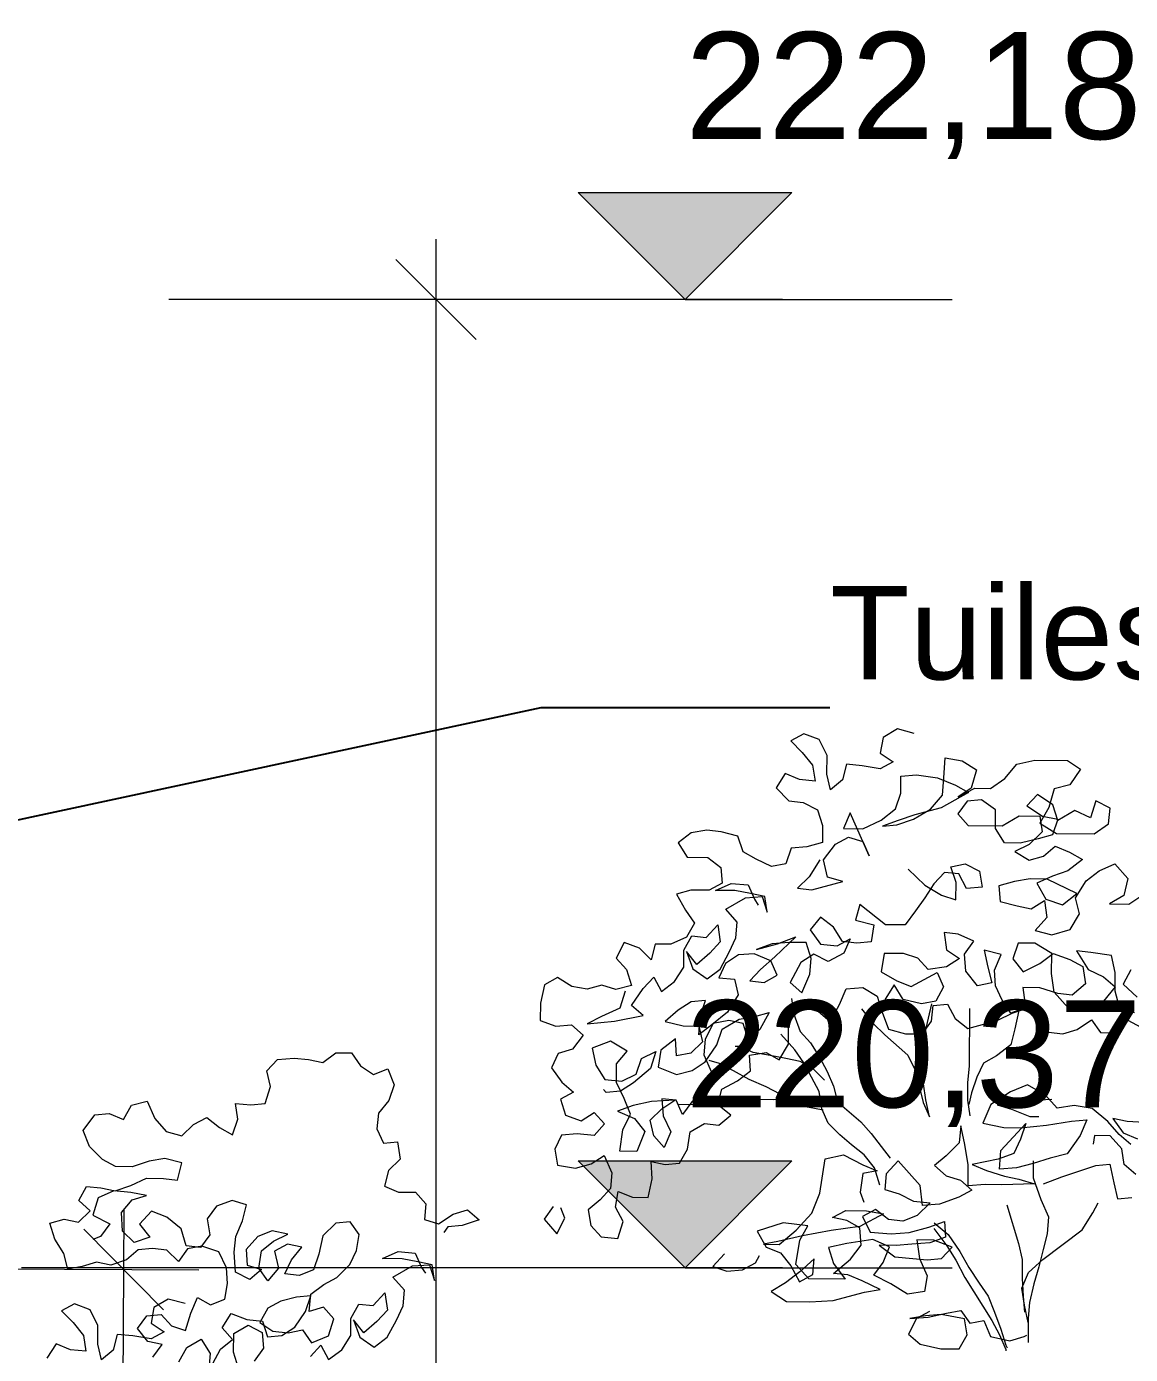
# Model space of a CAD drawing. Header units: millimetres. Extents: x 318905 to 439572, y -5133 to 105868.
# Drawn here: x 407317 to 409382, y 5661 to 8145 of the extents above; entities that cross this region are included whole.
import ezdxf

# ---------------------------------------------------------------- set-up
doc = ezdxf.new("R2010")
doc.units = ezdxf.units.MM
doc.header["$MEASUREMENT"] = 0
doc.linetypes.add('AStair_dashed', pattern=[1800, 800, -1000])
doc.layers.add('0_Stylo_No__98', color=154, linetype='Continuous', lineweight=0)
doc.layers.add('INTI_Etiquettes_Stylo_No__1', color=7, linetype='Continuous', lineweight=5)
doc.layers.add('2D -  Dessin général_Stylo_No__81', color=7, linetype='Continuous', lineweight=13, true_color=0x6a6a6a)
doc.layers.add('INTI_Agencement_Stylo_No__102', color=7, linetype='Continuous', lineweight=0, true_color=0xcccccc)
doc.styles.add('STYLE_GENERE_2', font='Arial')
doc.styles.add('STYLE_GENERE_3', font='')
doc.styles.get('STYLE_GENERE_3').set_extended_font_data('Arial')
doc.dimstyles.new('STYLE_GENERE__1', dxfattribs={"dimtxt": 200, "dimasz": 142.5, "dimexe": 0.18, "dimexo": 500, "dimgap": 0.09, "dimtad": 0, "dimtih": 1, "dimtoh": 1, "dimlfac": 0.001, "dimzin": 0, "dimdsep": 46, "dimtxsty": 'STYLE_GENERE_3', "dimblk": 'ARROWHEAD_6', "dimblk1": 'ARROWHEAD_6', "dimblk2": 'ARROWHEAD_6', "dimcen": 0.09, "dimclrd": 154, "dimclre": 154, "dimclrt": 154, "dimazin": 0, "dimtfac": 1, "dimtdec": 4, "dimtmove": 0, "dimatfit": 3, "dimfxl": 0, "dimtolj": 1, "dimtzin": 0, "dimarcsym": 0})
doc.dimstyles.new('STYLE_GENERE__3', dxfattribs={"dimtxt": 0.18, "dimasz": 182.4, "dimexe": 0.18, "dimexo": 0.0625, "dimgap": 0.09, "dimtad": 0, "dimtih": 1, "dimtoh": 1, "dimdec": 4, "dimzin": 0, "dimdsep": 46, "dimcen": 0.09, "dimadec": 0, "dimazin": 0, "dimtfac": 1, "dimtdec": 4, "dimtmove": 0, "dimatfit": 3, "dimldrblk": 'ARROWHEAD_5', "dimfxl": 0, "dimtolj": 1, "dimtzin": 0, "dimarcsym": 0})

# ---------------------------------------------------------------- blocks, each defined once
blk = doc.blocks.new('arbre6[2]', base_point=(409289.9, -542.5))
at = {"layer": 'INTI_Agencement_Stylo_No__102', "linetype": 'Continuous'}
for p, q in [((408770.7, 6821.8), (408746.3, 6808.6)), ((408746.3, 6808.6), (408768, 6787)), ((408799.8, 6810.8), (408770.7, 6821.8)), ((408814.2, 6781.3), (408799.8, 6810.8)), ((408919, 6815.1), (408913.9, 6785.7)), ((408945.9, 6830.9), (408919, 6815.1)), ((408977.5, 6822.6), (408945.9, 6830.9)), ((408768, 6787), (408787.3, 6762.8)), ((408913.9, 6785.7), (408938.1, 6769.4)), ((408787.3, 6762.8), (408791.9, 6733.3)), ((408813.9, 6746.5), (408814.2, 6781.3)), ((408850.5, 6764.9), (408843, 6735.5)), ((408879.7, 6761.9), (408850.5, 6764.9)), ((408913.7, 6756.3), (408879.7, 6761.9)), ((408938.1, 6769.4), (408913.7, 6756.3)), ((409032.8, 6739.1), (409035.5, 6776.6)), ((409035.5, 6776.6), (409067.1, 6770.9)), ((409067.1, 6770.9), (409093.7, 6754.6)), ((409147.1, 6738.1), (409169.2, 6764.7)), ((409169.2, 6764.7), (409203.3, 6772.4)), ((409203.3, 6772.4), (409264.1, 6771.8)), ((409264.1, 6771.8), (409288.3, 6755.6)), ((408736.1, 6747.2), (408718.9, 6720.6)), ((408762.8, 6736.2), (408736.1, 6747.2)), ((408791.9, 6733.3), (408762.8, 6736.2)), ((408821, 6717), (408813.9, 6746.5)), ((408843, 6735.5), (408821, 6717)), ((408952.3, 6710.4), (408952.5, 6742.5)), ((408952.5, 6742.5), (408981.8, 6744.9)), ((408981.8, 6744.9), (409020.6, 6739.2)), ((409020.6, 6739.2), (409054.6, 6725.6)), ((409030.1, 6707), (409032.8, 6739.1)), ((409093.7, 6754.6), (409083.7, 6719.9)), ((409120.2, 6719.6), (409147.1, 6738.1)), ((409288.3, 6755.6), (409268.7, 6726.3)), ((408718.9, 6720.6), (408743, 6696.2)), ((408942.4, 6681.1), (408952.3, 6710.4)), ((409078.8, 6711.9), (409027.5, 6683)), ((409054.6, 6725.6), (409078.8, 6711.9)), ((409083.7, 6719.9), (409059.3, 6704.1)), ((409059.3, 6704.1), (409091, 6719.9)), ((409091, 6719.9), (409120.2, 6719.6)), ((409207.7, 6708.1), (409188.1, 6686.9)), ((409236.8, 6689.1), (409207.7, 6708.1)), ((409239.4, 6718.5), (409229.4, 6683.8)), ((409268.7, 6726.3), (409239.4, 6718.5)), ((408743, 6696.2), (408769.7, 6693.3)), ((408769.7, 6693.3), (408796.4, 6679.7)), ((409008, 6680.5), (409030.1, 6707)), ((409076.3, 6695.9), (409059.1, 6672)), ((409103, 6698.3), (409076.3, 6695.9)), ((409129.7, 6679.4), (409103, 6698.3)), ((409188.1, 6686.9), (409217.1, 6667.9)), ((409229.4, 6683.8), (409212.2, 6654.5)), ((409246.3, 6659.6), (409236.8, 6689.1)), ((409317.1, 6696.4), (409307.1, 6664.4)), ((409343.7, 6682.8), (409317.1, 6696.4)), ((408796.4, 6679.7), (408805.9, 6650.2)), ((408857.2, 6673.8), (408844.8, 6644.5)), ((408893, 6593.2), (408857.2, 6673.8)), ((408881.3, 6644.1), (408915.4, 6659.9)), ((408915.4, 6659.9), (408942.4, 6681.1)), ((408947.1, 6659.6), (408917.8, 6649.2)), ((408944.6, 6651.6), (408976.3, 6662)), ((408978.8, 6670), (408947.1, 6659.6)), ((408976.3, 6662), (409008, 6680.5)), ((409027.5, 6683), (408978.8, 6670)), ((409059.1, 6672), (409078.4, 6650.4)), ((409129.4, 6644.6), (409129.7, 6679.4)), ((409141.6, 6649.8), (409173.4, 6668.3)), ((409173.4, 6668.3), (409212.3, 6667.9)), ((409212.3, 6667.9), (409216.9, 6638.4)), ((409217.1, 6667.9), (409246.3, 6662.3)), ((409246.3, 6662.3), (409236.3, 6632.9)), ((409278, 6678), (409246.3, 6659.6)), ((409307.1, 6664.4), (409278, 6678)), ((409341.1, 6653.4), (409343.7, 6682.8)), ((408560.1, 6636.3), (408535.6, 6617.8)), ((408589.3, 6641.4), (408560.1, 6636.3)), ((408616.1, 6638.5), (408589.3, 6641.4)), ((408647.6, 6630.2), (408616.1, 6638.5)), ((408805.9, 6650.2), (408805.7, 6618.1)), ((408844.8, 6644.5), (408881.3, 6644.1)), ((408917.8, 6649.2), (408944.6, 6651.6)), ((409078.4, 6650.4), (409141.6, 6649.8)), ((409146.2, 6617.7), (409129.4, 6644.6)), ((409216.9, 6638.4), (409192.4, 6614.6)), ((409212.2, 6654.5), (409243.7, 6635.5)), ((409243.7, 6635.5), (409314.2, 6634.9)), ((409314.2, 6634.9), (409341.1, 6653.4)), ((408535.6, 6617.8), (408552.5, 6590.9)), ((408657.1, 6600.7), (408647.6, 6630.2)), ((408776.4, 6610.3), (408747.2, 6607.9)), ((408805.7, 6618.1), (408776.4, 6610.3)), ((408807.9, 6585.9), (408830, 6615.2)), ((408830, 6615.2), (408854.4, 6628.3)), ((408854.4, 6628.3), (408881.1, 6620.1)), ((408881.1, 6620.1), (408893, 6593.2)), ((409175.4, 6617.4), (409146.2, 6617.7)), ((409192.4, 6614.6), (409165.6, 6601.4)), ((409209.5, 6625.1), (409175.4, 6617.4)), ((409236.3, 6632.9), (409209.5, 6625.1)), ((409219, 6592.9), (409241, 6611.4)), ((409241, 6611.4), (409267.7, 6600.5)), ((408552.5, 6590.9), (408591.4, 6590.6)), ((408591.4, 6590.6), (408615.6, 6571.6)), ((408681.4, 6587.1), (408657.1, 6600.7)), ((408710.5, 6573.4), (408681.4, 6587.1)), ((408747.2, 6607.9), (408737.2, 6578.5)), ((408800.6, 6586), (408780.9, 6554)), ((408814.9, 6553.7), (408807.9, 6585.9)), ((409165.6, 6601.4), (409192.2, 6585.1)), ((409192.2, 6585.1), (409219, 6592.9)), ((409291.9, 6586.9), (409265, 6565.7)), ((409267.7, 6600.5), (409291.9, 6586.9)), ((408615.6, 6571.6), (408617.8, 6542.1)), ((408737.2, 6578.5), (408710.5, 6573.4)), ((408965.8, 6568.4), (408997.2, 6538.7)), ((409033.9, 6562.5), (409014.3, 6541.2)), ((409060.6, 6559.5), (409033.9, 6562.5)), ((409046.1, 6573.1), (409072.9, 6578.2)), ((409055.7, 6543.5), (409046.1, 6573.1)), ((409075, 6532.6), (409060.6, 6559.5)), ((409072.9, 6578.2), (409099.6, 6564.5)), ((409099.6, 6564.5), (409104.2, 6535.1)), ((409265, 6565.7), (409235.8, 6555.3)), ((409298.9, 6546.7), (409323.4, 6565.2)), ((409323.4, 6565.2), (409352.7, 6578.3)), ((409352.7, 6578.3), (409376.8, 6551.3)), ((408617.8, 6542.1), (408593.4, 6529)), ((408605.5, 6528.9), (408634.8, 6542)), ((408634.8, 6542), (408666.4, 6539)), ((408666.4, 6539), (408678.4, 6512.1)), ((408780.9, 6554), (408758.8, 6532.8)), ((408785.5, 6529.9), (408844, 6545.4)), ((408844, 6545.4), (408814.9, 6553.7)), ((409014.3, 6541.2), (408997.1, 6514.6)), ((408997.2, 6538.7), (409028.7, 6519.7)), ((409055.4, 6511.4), (409055.7, 6543.5)), ((409104.2, 6535.1), (409075, 6532.6)), ((409165.1, 6545.2), (409135.9, 6537.4)), ((409135.9, 6537.4), (409138.1, 6508)), ((409194.4, 6550.3), (409165.1, 6545.2)), ((409226, 6550), (409194.4, 6550.3)), ((409235.8, 6555.3), (409206.5, 6542.2)), ((409206.5, 6542.2), (409223.3, 6512.6)), ((409281.7, 6522.7), (409226, 6550)), ((409279.2, 6514.7), (409298.9, 6546.7)), ((409376.8, 6551.3), (409369.3, 6519.3)), ((408559.3, 6529.3), (408532.5, 6521.5)), ((408532.5, 6521.5), (408549.3, 6491.9)), ((408593.4, 6529), (408559.3, 6529.3)), ((408642, 6528.5), (408605.5, 6528.9)), ((408624.7, 6493.9), (408661.4, 6515)), ((408671.2, 6522.9), (408642, 6528.5)), ((408661.4, 6515), (408693, 6517.4)), ((408697.9, 6517.3), (408671.2, 6522.9)), ((408678.4, 6512.1), (408685.6, 6501.4)), ((408693, 6517.4), (408702.5, 6487.8)), ((408702.5, 6487.8), (408697.9, 6517.3)), ((408758.8, 6532.8), (408785.5, 6529.9)), ((408997.1, 6514.6), (408979.9, 6490.7)), ((409028.7, 6519.7), (409055.4, 6511.4)), ((409196.4, 6494.1), (409220.8, 6509.9)), ((409220.8, 6509.9), (409225.4, 6477.8)), ((409223.3, 6512.6), (409254.8, 6501.6)), ((409254.8, 6501.6), (409281.7, 6522.7)), ((409286.3, 6485.2), (409279.2, 6514.7)), ((409369.3, 6519.3), (409342.4, 6503.5)), ((409378.9, 6503.1), (409403.3, 6519)), ((408549.3, 6491.9), (408566.1, 6467.7)), ((408646.4, 6469.6), (408624.7, 6493.9)), ((408875.3, 6502.3), (408867.8, 6473)), ((408923.7, 6464.4), (408875.3, 6502.3)), ((408979.9, 6490.7), (408960.2, 6464.1)), ((409138.1, 6508), (409169.7, 6499.7)), ((409169.7, 6499.7), (409196.4, 6494.1)), ((409269.1, 6455.9), (409286.3, 6485.2)), ((409342.4, 6503.5), (409378.9, 6503.1)), ((408566.1, 6467.7), (408551.3, 6441)), ((408587.8, 6440.7), (408609.9, 6464.6)), ((408609.9, 6464.6), (408614.5, 6432.4)), ((408643.8, 6440.2), (408646.4, 6469.6)), ((408802.2, 6478.9), (408782.5, 6455)), ((408826.4, 6459.9), (408802.2, 6478.9)), ((408843.2, 6433), (408826.4, 6459.9)), ((408867.8, 6473), (408901.8, 6464.6)), ((408901.8, 6464.6), (408896.7, 6432.5)), ((408960.2, 6464.1), (408923.7, 6464.4)), ((409225.4, 6477.8), (409203.4, 6453.9)), ((408551.3, 6441), (408522.1, 6427.9)), ((408546.3, 6417), (408561.1, 6443.6)), ((408561.1, 6443.6), (408587.8, 6440.7)), ((408631.4, 6413.5), (408643.8, 6440.2)), ((408755.7, 6441.9), (408716.5, 6404.7)), ((408721.5, 6428.8), (408755.7, 6441.9)), ((408782.5, 6455), (408801.8, 6428)), ((408833.4, 6425.1), (408857.8, 6438.2)), ((408857.8, 6438.2), (408845.5, 6411.6)), ((409059.8, 6447.1), (409033.1, 6450)), ((409033.1, 6450), (409037.7, 6417.9)), ((409088.9, 6433.5), (409059.8, 6447.1)), ((409203.4, 6453.9), (409234.9, 6445.5)), ((409234.9, 6445.5), (409269.1, 6455.9)), ((408434.5, 6431.4), (408419.7, 6402.1)), ((408463.6, 6420.4), (408434.5, 6431.4)), ((408485.3, 6398.8), (408463.6, 6420.4)), ((408492.9, 6428.2), (408485.3, 6398.8)), ((408522.1, 6427.9), (408492.9, 6428.2)), ((408546.1, 6384.9), (408546.3, 6417)), ((408570.4, 6390), (408551.1, 6414.3)), ((408551.1, 6414.3), (408563.1, 6382)), ((408594.9, 6411.2), (408570.4, 6390)), ((408614.5, 6432.4), (408594.9, 6411.2)), ((408614.1, 6381.6), (408631.4, 6413.5)), ((408677.6, 6410.4), (408648.4, 6408)), ((408709.1, 6396.8), (408677.6, 6410.4)), ((408711.8, 6428.9), (408682.5, 6418.4)), ((408682.5, 6418.4), (408721.5, 6428.8)), ((408743.4, 6431.3), (408711.8, 6428.9)), ((408775.1, 6431), (408743.4, 6431.3)), ((408784.6, 6401.4), (408775.1, 6431)), ((408801.8, 6428), (408833.4, 6425.1)), ((408845.5, 6411.6), (408816.2, 6395.8)), ((408869.9, 6430.1), (408843.2, 6433)), ((408896.7, 6432.5), (408869.9, 6430.1)), ((408920.9, 6410.9), (408915.7, 6376.2)), ((408957.4, 6410.6), (408920.9, 6410.9)), ((408984.1, 6402.3), (408957.4, 6410.6)), ((409037.7, 6417.9), (409061.9, 6401.6)), ((409071.7, 6409.5), (409088.9, 6433.5)), ((409139.8, 6408.9), (409108.2, 6417.2)), ((409108.2, 6417.2), (409115.3, 6385.1)), ((409171.6, 6430.1), (409161.6, 6400.7)), ((409203.2, 6429.8), (409171.6, 6430.1)), ((409234.7, 6410.8), (409203.2, 6429.8)), ((409212.6, 6392.2), (409237.1, 6410.7)), ((409234.4, 6373.3), (409234.7, 6410.8)), ((409237.1, 6410.7), (409268.7, 6399.7)), ((409307.7, 6412.8), (409280.9, 6415.7)), ((409280.9, 6415.7), (409302.6, 6380.7)), ((409346.5, 6407.1), (409307.7, 6412.8)), ((408419.7, 6402.1), (408439, 6380.5)), ((408528.8, 6358.2), (408546.1, 6384.9)), ((408624, 6392.2), (408611.6, 6365.5)), ((408648.4, 6408), (408624, 6392.2)), ((408716.5, 6404.7), (408689.6, 6380.9)), ((408721.1, 6369.9), (408709.1, 6396.8)), ((408765.1, 6393.6), (408745.3, 6356.3)), ((408789.5, 6409.4), (408765.1, 6393.6)), ((408781.9, 6372), (408784.6, 6401.4)), ((408816.2, 6395.8), (408789.5, 6409.4)), ((409003.4, 6380.7), (408984.1, 6402.3)), ((409037.5, 6385.8), (409003.4, 6380.7)), ((409061.9, 6401.6), (409037.5, 6385.8)), ((409073.9, 6377.4), (409071.7, 6409.5)), ((409115.3, 6385.1), (409122.4, 6355.6)), ((409127.4, 6379.6), (409139.8, 6408.9)), ((409161.6, 6400.7), (409180.9, 6376.4)), ((409180.9, 6376.4), (409212.6, 6392.2)), ((409268.7, 6399.7), (409292.9, 6386.1)), ((409292.9, 6386.1), (409297.5, 6354)), ((409353.6, 6374.9), (409346.5, 6407.1)), ((408310, 6365.6), (408285.5, 6352.4)), ((408336.6, 6349.3), (408310, 6365.6)), ((408439, 6380.5), (408448.5, 6350.9)), ((408470.4, 6345.4), (408490, 6366.6)), ((408490, 6366.6), (408504.4, 6339.7)), ((408563.1, 6382), (408589.7, 6363.1)), ((408589.7, 6363.1), (408614.1, 6381.6)), ((408611.6, 6365.5), (408640.8, 6362.6)), ((408640.8, 6362.6), (408647.8, 6333.1)), ((408689.6, 6380.9), (408669.9, 6359.6)), ((408696.7, 6356.7), (408721.1, 6369.9)), ((408767.1, 6337.4), (408781.9, 6372)), ((408915.7, 6376.2), (408944.8, 6359.8)), ((408971.5, 6348.9), (409020.3, 6375.2)), ((409020.3, 6375.2), (409032.3, 6348.3)), ((409095.6, 6350.4), (409073.9, 6377.4)), ((409129.6, 6350.1), (409127.4, 6379.6)), ((409239, 6338.4), (409234.4, 6373.3)), ((409302.6, 6380.7), (409331.7, 6367)), ((409331.7, 6367), (409353.4, 6348.1)), ((409353.3, 6340.1), (409353.6, 6374.9)), ((409382.8, 6380), (409368, 6353.3)), ((408285.5, 6352.4), (408278, 6317.7)), ((408365.7, 6343.7), (408336.6, 6349.3)), ((408392.6, 6351.5), (408365.7, 6343.7)), ((408419.3, 6343.2), (408392.6, 6351.5)), ((408448.5, 6350.9), (408419.3, 6343.2)), ((408436.3, 6340.3), (408426.3, 6308.3)), ((408448.2, 6313.5), (408470.4, 6345.4)), ((408504.4, 6339.7), (408528.8, 6358.2)), ((408669.9, 6359.6), (408696.7, 6356.7)), ((408745.3, 6356.3), (408767.1, 6337.4)), ((408837.5, 6315.3), (408849.8, 6344.6)), ((408849.8, 6344.6), (408881.5, 6347)), ((408881.5, 6347), (408908.1, 6330.7)), ((408939.9, 6351.9), (408922.7, 6325.2)), ((408956.7, 6324.9), (408939.9, 6351.9)), ((408944.8, 6359.8), (408971.5, 6348.9)), ((409032.3, 6348.3), (409017.5, 6321.7)), ((409122.4, 6355.6), (409095.6, 6350.4)), ((409141.6, 6323.3), (409129.6, 6350.1)), ((409212.3, 6346.7), (409180.7, 6347)), ((409180.7, 6347), (409185.3, 6309.5)), ((409246.3, 6335.7), (409212.3, 6346.7)), ((409265.5, 6308.8), (409239, 6338.4)), ((409273, 6332.8), (409246.3, 6335.7)), ((409297.5, 6354), (409273, 6332.8)), ((409353.4, 6348.1), (409331.3, 6321.5)), ((409362.8, 6305.2), (409353.3, 6340.1)), ((409368, 6353.3), (409394.6, 6329)), ((408278, 6317.7), (408277.7, 6285.6)), ((408470, 6294.5), (408448.2, 6313.5)), ((408560.2, 6320.5), (408535.7, 6304.7)), ((408587, 6322.9), (408560.2, 6320.5)), ((408577, 6293.6), (408587, 6322.9)), ((408647.8, 6333.1), (408628.1, 6301.1)), ((408740.1, 6302.8), (408769.3, 6310.6)), ((408747.5, 6326.8), (408752.2, 6297.3)), ((408769.3, 6310.6), (408798.4, 6302.3)), ((408820.2, 6283.3), (408837.5, 6315.3)), ((408908.1, 6330.7), (408917.6, 6301.2)), ((408922.7, 6325.2), (408922.5, 6306.5)), ((408990.7, 6316.6), (408956.7, 6324.9)), ((409017.5, 6321.7), (408990.7, 6316.6)), ((408997.6, 6263), (409010.2, 6316.4)), ((409009.9, 6284.3), (409012.6, 6313.7)), ((409012.6, 6313.7), (409039.4, 6316.2)), ((409039.4, 6316.2), (409053.8, 6289.3)), ((409158.4, 6299), (409141.6, 6323.3)), ((409331.3, 6321.5), (409299.6, 6303.1)), ((408277.7, 6285.6), (408306.8, 6274.6)), ((408392.1, 6292.6), (408365.3, 6279.4)), ((408426.3, 6308.3), (408392.1, 6292.6)), ((408416.4, 6284.3), (408470, 6294.5)), ((408535.7, 6304.7), (408511.2, 6283.5)), ((408574.3, 6258.8), (408577, 6293.6)), ((408628.1, 6301.1), (408598.8, 6277.3)), ((408618.2, 6269.1), (408649.9, 6287.6)), ((408649.9, 6287.6), (408679.2, 6292.6)), ((408679.2, 6292.6), (408706, 6300.4)), ((408706, 6300.4), (408688.7, 6268.5)), ((408742.3, 6273.3), (408740.1, 6302.8)), ((408752.2, 6297.3), (408764.1, 6265.1)), ((408798.4, 6302.3), (408820.2, 6283.3)), ((408878.7, 6306.9), (408900.4, 6279.9)), ((408917.6, 6301.2), (408929.5, 6269)), ((409053.8, 6289.3), (409077.9, 6270.3)), ((409080.7, 6307.8), (409079.9, 6200.7)), ((409104.8, 6278.1), (409134, 6285.9)), ((409134, 6285.9), (409160.9, 6299)), ((409185.3, 6309.5), (409158.4, 6299)), ((409160.9, 6299), (409192.6, 6309.4)), ((409173.1, 6304.2), (409165.5, 6269.5)), ((409192.6, 6309.4), (409219.2, 6293.1)), ((409219.2, 6293.1), (409228.7, 6263.6)), ((409299.6, 6303.1), (409265.5, 6308.8)), ((409282.3, 6268.5), (409309.2, 6286.9)), ((409309.2, 6286.9), (409326, 6262.7)), ((409357.6, 6262.4), (409377.3, 6286.3)), ((409389.5, 6299.6), (409362.8, 6305.2)), ((409377.3, 6286.3), (409401.5, 6272.7)), ((408306.8, 6274.6), (408336.1, 6277)), ((408336.1, 6277), (408357.8, 6258.1)), ((408365.3, 6279.4), (408416.4, 6284.3)), ((408511.2, 6283.5), (408545.2, 6275.1)), ((408545.2, 6275.1), (408574.4, 6274.9)), ((408598.8, 6277.3), (408574.3, 6258.8)), ((408574.4, 6274.9), (408581.5, 6245.4)), ((408601.2, 6280), (408586.4, 6250.7)), ((408630.5, 6285.1), (408601.2, 6280)), ((408608.2, 6239.8), (408618.2, 6269.1)), ((408657.2, 6279.5), (408630.5, 6285.1)), ((408666.7, 6249.9), (408657.2, 6279.5)), ((408688.7, 6268.5), (408666.7, 6249.9)), ((408742, 6241.2), (408742.3, 6273.3)), ((408764.1, 6265.1), (408783.4, 6243.5)), ((408900.4, 6279.9), (408922.2, 6258.3)), ((408929.5, 6269), (408961.1, 6260.7)), ((408961.1, 6260.7), (408992.7, 6260.4)), ((408992.5, 6228.3), (408997.6, 6263)), ((408992.7, 6260.4), (409009.9, 6284.3)), ((409077.9, 6270.3), (409104.8, 6278.1)), ((409165.5, 6269.5), (409158, 6240.1)), ((409228.7, 6263.6), (409255.4, 6260.7)), ((409255.4, 6260.7), (409282.3, 6268.5)), ((409326, 6262.7), (409357.6, 6262.4)), ((408357.8, 6258.1), (408338.1, 6231.5)), ((408408.8, 6246.9), (408374.6, 6233.8)), ((408440.3, 6227.9), (408408.8, 6246.9)), ((408530.5, 6251.2), (408503.5, 6230)), ((408532.7, 6219), (408530.5, 6251.2)), ((408581.5, 6245.4), (408559.5, 6224.1)), ((408586.4, 6250.7), (408583.8, 6221.2)), ((408586.1, 6207.8), (408608.2, 6239.8)), ((408649.6, 6236.7), (408642.3, 6236.8)), ((408676.2, 6225.8), (408649.6, 6236.7)), ((408724.8, 6211.9), (408742, 6241.2)), ((408754.1, 6230.4), (408727.6, 6260.1)), ((408783.4, 6243.5), (408800.2, 6216.6)), ((408922.2, 6258.3), (408965.7, 6220.5)), ((409158, 6240.1), (409131.1, 6219)), ((407766.2, 6191.4), (407785.8, 6212.7)), ((407785.8, 6212.7), (407817.5, 6215.1)), ((407817.5, 6215.1), (407844.2, 6212.2)), ((407844.2, 6212.2), (407870.9, 6206.6)), ((407870.9, 6206.6), (407895.4, 6225.1)), ((407895.4, 6225.1), (407924.6, 6224.8)), ((407924.6, 6224.8), (407941.4, 6200.6)), ((408311.3, 6223.7), (408299, 6197.1)), ((408338.1, 6231.5), (408311.3, 6223.7)), ((408374.6, 6233.8), (408381.7, 6201.7)), ((408420.6, 6204), (408440.3, 6227.9)), ((408457, 6184.9), (408466.9, 6214.3)), ((408466.9, 6214.3), (408493.8, 6227.4)), ((408493.8, 6227.4), (408483.8, 6195.4)), ((408503.5, 6230), (408498.4, 6197.9)), ((408559.5, 6224.1), (408532.7, 6219)), ((408583.8, 6221.2), (408598.1, 6189)), ((408668.9, 6220.5), (408700.6, 6225.5)), ((408671.1, 6191), (408668.9, 6220.5)), ((408707.8, 6220.1), (408676.2, 6225.8)), ((408700.6, 6225.5), (408724.8, 6211.9)), ((408737, 6214.5), (408707.8, 6220.1)), ((408763.7, 6208.9), (408737, 6214.5)), ((408771, 6206.2), (408754.1, 6230.4)), ((408800.2, 6216.6), (408814.6, 6189.7)), ((408965.7, 6220.5), (408980, 6190.9)), ((408989.8, 6198.8), (408992.5, 6228.3)), ((409131.1, 6219), (409106.7, 6205.8)), ((407773.3, 6161.9), (407766.2, 6191.4)), ((407941.4, 6200.6), (407965.6, 6184.3)), ((407965.6, 6184.3), (407992.5, 6194.8)), ((407992.5, 6194.8), (408004.4, 6165.2)), ((408299, 6197.1), (408318.2, 6170.1)), ((408381.7, 6201.7), (408398.5, 6174.7)), ((408420.4, 6169.2), (408420.6, 6204)), ((408483.8, 6195.4), (408452, 6168.9)), ((408498.4, 6197.9), (408532.4, 6184.2)), ((408532.4, 6184.2), (408561.6, 6192)), ((408561.6, 6192), (408586.1, 6207.8)), ((408598.1, 6189), (408580.8, 6154.4)), ((408612.8, 6204.9), (408593.4, 6210.4)), ((408639.5, 6191.3), (408612.8, 6204.9)), ((408668.6, 6175), (408639.5, 6191.3)), ((408646.6, 6172.5), (408671.1, 6191)), ((408787.9, 6195.3), (408763.7, 6208.9)), ((408799.7, 6152.4), (408771, 6206.2)), ((408809.6, 6173.7), (408787.9, 6195.3)), ((408814.6, 6189.7), (408826.6, 6162.8)), ((408980, 6190.9), (408994.2, 6131.9)), ((408994.5, 6166.7), (408989.8, 6198.8)), ((409079.9, 6200.7), (409077.2, 6168.6)), ((409106.7, 6205.8), (409094.3, 6179.1)), ((407763.3, 6129.9), (407773.3, 6161.9)), ((408004.4, 6165.2), (407994.5, 6135.8)), ((408318.2, 6170.1), (408340, 6151.2)), ((408398.5, 6174.7), (408430.1, 6171.8)), ((408434.8, 6139.6), (408420.4, 6169.2)), ((408452, 6168.9), (408427.6, 6153.1)), ((408430.1, 6171.8), (408457, 6184.9)), ((408617.3, 6156.7), (408646.6, 6172.5)), ((408700.1, 6161.3), (408668.6, 6175)), ((408726.7, 6147.7), (408700.1, 6161.3)), ((408826.6, 6162.8), (408833.7, 6133.3)), ((408999.1, 6137.2), (408994.5, 6166.7)), ((409077.2, 6168.6), (409076.9, 6136.5)), ((409094.3, 6179.1), (409084.3, 6149.8)), ((409189.1, 6164.9), (409157.3, 6151.8)), ((409223, 6145.9), (409189.1, 6164.9)), ((408340, 6151.2), (408315.6, 6138)), ((408315.6, 6138), (408325.1, 6108.5)), ((408400.8, 6150.6), (408396, 6156)), ((408427.6, 6153.1), (408400.8, 6150.6)), ((408446.7, 6110.1), (408434.8, 6139.6)), ((408532, 6136.1), (408505.3, 6139)), ((408505.3, 6139), (408507.5, 6106.8)), ((408580.8, 6154.4), (408561.2, 6133.1)), ((408609.8, 6127.3), (408617.3, 6156.7)), ((408653.7, 6137.6), (408624.4, 6129.9)), ((408714.5, 6137.1), (408653.7, 6137.6)), ((408741.3, 6139.5), (408714.5, 6137.1)), ((408753.4, 6136.7), (408726.7, 6147.7)), ((408777.6, 6123.1), (408753.4, 6136.7)), ((408804.4, 6120.2), (408799.7, 6152.4)), ((409006.2, 6105), (408999.1, 6137.2)), ((409076.9, 6136.5), (409081.6, 6107)), ((409084.3, 6149.8), (409079.3, 6128.4)), ((409157.3, 6151.8), (409120.7, 6128.1)), ((409235.1, 6137.7), (409198.6, 6135.4)), ((409244.7, 6121.6), (409223, 6145.9)), ((407497.9, 6100.2), (407512.7, 6126.8)), ((407512.7, 6126.8), (407542, 6134.6)), ((407542, 6134.6), (407556.3, 6102.3)), ((407712, 6100.9), (407707.4, 6130.4)), ((407707.4, 6130.4), (407736.5, 6127.5)), ((407736.5, 6127.5), (407763.3, 6129.9)), ((407974.8, 6111.9), (407972.2, 6082.5)), ((407994.5, 6135.8), (407974.8, 6111.9)), ((408354.2, 6097.5), (408378.6, 6113.4)), ((408378.6, 6113.4), (408397.9, 6091.8)), ((408451.7, 6126.1), (408422.4, 6115.6)), ((408422.4, 6115.6), (408453.9, 6102)), ((408485.8, 6133.8), (408451.7, 6126.1)), ((408483.1, 6099), (408505.2, 6120.2)), ((408529.6, 6136.1), (408485.8, 6133.8)), ((408505.2, 6120.2), (408529.6, 6136.1)), ((408544, 6109.2), (408532, 6136.1)), ((408597.7, 6127.4), (408536.8, 6128)), ((408561.2, 6133.1), (408544, 6109.2)), ((408624.4, 6129.9), (408597.7, 6127.4)), ((408634, 6108.4), (408609.8, 6127.3)), ((408806.8, 6117.5), (408777.6, 6123.1)), ((408816.3, 6093.3), (408804.4, 6120.2)), ((408833.7, 6133.3), (408877.2, 6095.5)), ((408994.2, 6131.9), (409006.2, 6105)), ((409120.7, 6128.1), (409105.8, 6093.4)), ((409166.9, 6130.3), (409132.8, 6127.9)), ((409132.8, 6127.9), (409159.5, 6119.7)), ((409159.5, 6119.7), (409193.5, 6106)), ((409198.6, 6135.4), (409166.9, 6130.3)), ((409276.3, 6126.6), (409244.7, 6121.6)), ((409310.4, 6121), (409276.3, 6126.6)), ((409339.4, 6096.6), (409310.4, 6121)), ((407422.4, 6079.5), (407444.5, 6108.7)), ((407444.5, 6108.7), (407471.3, 6111.1)), ((407471.3, 6111.1), (407497.9, 6100.2)), ((407556.3, 6102.3), (407578.1, 6078)), ((407607.2, 6069.8), (407629.2, 6091)), ((407629.2, 6091), (407653.7, 6104.1)), ((407653.7, 6104.1), (407677.8, 6085.2)), ((407702.1, 6071.6), (407712, 6100.9)), ((408325.1, 6108.5), (408354.2, 6097.5)), ((408397.9, 6091.8), (408378.3, 6070.5)), ((408431.9, 6080.8), (408446.7, 6110.1)), ((408453.9, 6102), (408473.2, 6077.7)), ((408490.2, 6069.5), (408483.1, 6099)), ((408507.5, 6106.8), (408521.9, 6077.3)), ((408558.4, 6076.9), (408585.2, 6092.7)), ((408585.2, 6092.7), (408612, 6089.8)), ((408612, 6089.8), (408634, 6108.4)), ((408838.1, 6071.7), (408816.3, 6093.3)), ((408877.2, 6095.5), (408896.5, 6073.9)), ((409064.4, 6088.4), (409061.7, 6056.3)), ((409071.5, 6056.2), (409064.4, 6088.4)), ((409105.8, 6093.4), (409144.7, 6085)), ((409139.5, 6042.2), (409186.1, 6092.7)), ((409186.1, 6092.7), (409176.1, 6063.3)), ((409176.3, 6084.7), (409225, 6089.6)), ((409193.5, 6106), (409210.5, 6105.8)), ((409225, 6089.6), (409271.3, 6097.2)), ((409271.3, 6097.2), (409300.5, 6099.7)), ((409300.5, 6099.7), (409288.1, 6070.3)), ((409361.1, 6072.3), (409339.4, 6096.6)), ((409375.9, 6096.3), (409349.1, 6101.9)), ((409349.1, 6101.9), (409368.4, 6075)), ((409429.3, 6093.1), (409375.9, 6096.3)), ((407434.3, 6049.9), (407422.4, 6079.5)), ((407578.1, 6078), (407607.2, 6069.8)), ((407677.8, 6085.2), (407702.1, 6071.6)), ((407972.2, 6082.5), (407984.1, 6055.6)), ((408317.5, 6071.1), (408305.1, 6044.4)), ((408346.7, 6073.5), (408317.5, 6071.1)), ((408378.3, 6070.5), (408346.7, 6073.5)), ((408426.7, 6040.6), (408431.9, 6080.8)), ((408473.2, 6077.7), (408458.3, 6040.4)), ((408509.5, 6047.9), (408490.2, 6069.5)), ((408521.9, 6077.3), (408509.5, 6047.9)), ((408553.2, 6044.9), (408558.4, 6076.9)), ((408859.8, 6052.8), (408838.1, 6071.7)), ((408896.5, 6073.9), (408915.7, 6049.6)), ((409144.7, 6085), (409176.3, 6084.7)), ((409176.1, 6063.3), (409163.8, 6036.7)), ((409288.1, 6070.3), (409263.5, 6035.8)), ((409314.8, 6070.1), (409312.3, 6054.1)), ((409344, 6069.8), (409314.8, 6070.1)), ((409365.7, 6045.5), (409344, 6069.8)), ((409382.8, 6053.4), (409361.1, 6072.3)), ((409368.4, 6075), (409395.1, 6064)), ((407458.5, 6025.6), (407434.3, 6049.9)), ((407984.1, 6055.6), (408010.9, 6058.1)), ((408010.9, 6058.1), (408015.5, 6025.9)), ((408305.1, 6044.4), (408309.8, 6014.9)), ((408458.3, 6040.4), (408426.7, 6040.6)), ((408538.5, 6018.2), (408553.2, 6044.9)), ((408884, 6033.8), (408859.8, 6052.8)), ((408915.7, 6049.6), (408932.6, 6028)), ((409061.7, 6056.3), (409037.2, 6032.4)), ((409078.5, 6016), (409071.5, 6056.2)), ((409136.8, 6007.5), (409139.5, 6042.2)), ((409370.4, 6016.1), (409365.7, 6045.5)), ((407482.7, 6012), (407458.5, 6025.6)), ((407546, 6022.1), (407514.3, 6011.7)), ((407575.2, 6027.2), (407546, 6022.1)), ((407606.8, 6018.9), (407575.2, 6027.2)), ((407599.3, 5986.8), (407606.8, 6018.9)), ((408015.5, 6025.9), (407993.5, 6004.7)), ((408309.8, 6014.9), (408343.8, 6009.3)), ((408343.8, 6009.3), (408373, 6017)), ((408373, 6017), (408397.5, 6032.9)), ((408397.5, 6032.9), (408411.8, 6000.6)), ((408487.2, 5989.2), (408485, 6021.4)), ((408485, 6021.4), (408511.7, 6015.8)), ((408511.7, 6015.8), (408538.5, 6018.2)), ((408800.8, 5962.3), (408811, 6026.5)), ((408811, 6026.5), (408845.1, 6034.2)), ((408845.1, 6034.2), (408881.4, 6015.1)), ((408881.4, 6015.1), (408908.1, 6004.2)), ((408903.3, 6009.6), (408884, 6033.8)), ((408947.2, 6022.6), (408925.1, 5998.7)), ((408988.2, 5976.7), (408947.2, 6022.6)), ((409037.2, 6032.4), (409015.2, 6013.9)), ((409015.2, 6013.9), (409037, 5995)), ((409078.2, 5975.9), (409078.5, 6016)), ((409134.5, 6026.2), (409085.8, 6015.9)), ((409085.8, 6015.9), (409112.4, 6005)), ((409163.8, 6036.7), (409134.5, 6026.2)), ((409200.1, 6017.6), (409168.4, 6009.8)), ((409200.2, 6022.9), (409199.9, 5990.8)), ((409231.8, 6028), (409200.1, 6017.6)), ((409263.5, 6035.8), (409231.8, 6028)), ((409253.4, 5993), (409316.9, 6013.9)), ((409316.9, 6013.9), (409343.6, 6016.3)), ((409343.6, 6016.3), (409350.7, 5981.4)), ((409392.1, 5997.1), (409370.4, 6016.1)), ((407514.3, 6011.7), (407482.7, 6012)), ((407511.6, 5976.9), (407540.9, 5990.1)), ((407540.9, 5990.1), (407572.5, 5989.8)), ((407572.5, 5989.8), (407599.3, 5986.8)), ((407993.5, 6004.7), (407986, 5975.3)), ((408411.8, 6000.6), (408409.2, 5971.2)), ((408479.6, 5954.5), (408487.2, 5989.2)), ((408881.3, 5999.1), (408876.2, 5964.3)), ((408908.1, 6004.2), (408881.3, 5999.1)), ((408912.8, 5977.4), (408903.3, 6009.6)), ((408925.1, 5998.7), (408922.4, 5969.2)), ((409037, 5995), (409063.7, 5986.7)), ((409112.4, 6005), (409146.4, 5994)), ((409168.4, 6009.8), (409136.8, 6007.5)), ((409146.4, 5994), (409173.1, 5988.4)), ((409173.1, 5988.4), (409202.3, 5980.1)), ((409199.9, 5990.8), (409214.2, 5950.5)), ((409219.3, 5979.9), (409253.4, 5993)), ((407414.1, 5948.4), (407428.9, 5975)), ((407428.9, 5975), (407455.6, 5972.1)), ((407479.9, 5966.5), (407450.6, 5953.4)), ((407455.6, 5972.1), (407482.4, 5966.5)), ((407511.5, 5963.6), (407479.9, 5966.5)), ((407482.4, 5966.5), (407511.6, 5976.9)), ((407540.7, 5957.9), (407511.5, 5963.6)), ((407986, 5975.3), (408012.6, 5964.4)), ((408012.6, 5964.4), (408044.3, 5964.1)), ((408044.3, 5964.1), (408063.6, 5942.5)), ((408409.2, 5971.2), (408389.6, 5950)), ((408418.6, 5936.3), (408423.7, 5965.7)), ((408423.7, 5965.7), (408450.4, 5954.8)), ((408876.2, 5964.3), (408883.3, 5945.5)), ((408922.4, 5969.2), (408949.1, 5961)), ((408992.8, 5939.2), (408988.2, 5976.7)), ((409085.4, 5967.8), (409061, 5954.6)), ((409063.7, 5986.7), (409085.4, 5967.8)), ((409109.8, 5978.3), (409078.2, 5975.9)), ((409141.4, 5978), (409109.8, 5978.3)), ((409202.3, 5980.1), (409141.4, 5978)), ((409350.7, 5981.4), (409357.7, 5951.9)), ((407435.9, 5929.4), (407414.1, 5948.4)), ((407450.6, 5953.4), (407440.7, 5921.4)), ((407494.2, 5926.2), (407513.9, 5950.1)), ((407513.9, 5950.1), (407540.7, 5957.9)), ((407671.9, 5938), (407654.7, 5914.1)), ((407701.2, 5948.5), (407671.9, 5938)), ((407727.9, 5940.2), (407701.2, 5948.5)), ((407720.3, 5910.8), (407727.9, 5940.2)), ((408063.6, 5942.5), (408060.9, 5913.1)), ((408389.6, 5950), (408367.5, 5931.4)), ((408450.4, 5954.8), (408479.6, 5954.5)), ((408785.9, 5925), (408800.8, 5962.3)), ((408949.1, 5961), (408975.8, 5947.4)), ((408975.8, 5947.4), (409007.4, 5944.4)), ((409007.4, 5944.4), (408982.9, 5920.5)), ((409024.4, 5941.6), (408992.8, 5939.2)), ((409061, 5954.6), (409024.4, 5941.6)), ((409150.9, 5940.4), (409172.2, 5868)), ((409214.2, 5950.5), (409228.6, 5918.3)), ((409311.3, 5925.6), (409321.2, 5944.2)), ((409357.7, 5951.9), (409384.5, 5954.4)), ((407360.3, 5906), (407387.1, 5913.8)), ((407387.1, 5913.8), (407413.8, 5908.2)), ((407413.8, 5908.2), (407435.9, 5929.4)), ((407440.7, 5921.4), (407472.2, 5905)), ((407496.4, 5891.4), (407494.2, 5926.2)), ((407550.2, 5928.4), (407528.1, 5904.5)), ((407579.3, 5917.4), (407550.2, 5928.4)), ((407605.9, 5895.8), (407579.3, 5917.4)), ((407654.7, 5914.1), (407659.3, 5884.6)), ((408060.9, 5913.1), (408087.6, 5904.8)), ((408087.6, 5904.8), (408114.5, 5923.3)), ((408114.5, 5923.3), (408141.3, 5931.1)), ((408141.3, 5931.1), (408163.1, 5912.2)), ((408301.9, 5937.4), (408284.7, 5913.5)), ((408284.7, 5913.5), (408308.8, 5886.5)), ((408308.8, 5886.5), (408323.6, 5915.8)), ((408323.6, 5915.8), (408316.5, 5934.6)), ((408367.5, 5931.4), (408372.2, 5902)), ((408433, 5909.4), (408418.6, 5936.3)), ((408756.5, 5893.1), (408785.9, 5925)), ((408824.7, 5916.6), (408849.2, 5929.8)), ((408851.5, 5911), (408824.7, 5916.6)), ((408849.2, 5929.8), (408888.1, 5929.4)), ((408919.7, 5923.8), (408875.7, 5900.1)), ((408905.1, 5931.9), (408880.7, 5918.8)), ((408880.7, 5918.8), (408895.1, 5889.2)), ((408888.1, 5929.4), (408919.7, 5923.8)), ((408929.3, 5913), (408905.1, 5931.9)), ((408956.1, 5910.1), (408929.3, 5913)), ((408982.9, 5920.5), (408956.1, 5910.1)), ((409228.6, 5918.3), (409225.9, 5886.2)), ((409291.6, 5893.6), (409311.3, 5925.6)), ((407369.8, 5876.5), (407360.3, 5906)), ((407472.2, 5905), (407455, 5881.1)), ((407518.1, 5869.8), (407496.4, 5891.4)), ((407528.1, 5904.5), (407547.4, 5880.3)), ((407615.4, 5863.6), (407605.9, 5895.8)), ((407708, 5881.5), (407720.3, 5910.8)), ((407776.1, 5891.6), (407749.3, 5881.1)), ((407805.3, 5885.9), (407776.1, 5891.6)), ((407895.4, 5906.5), (407870.9, 5882.7)), ((407922.2, 5909), (407895.4, 5906.5)), ((407939.1, 5884.7), (407922.2, 5909)), ((408104.6, 5899.3), (408097.2, 5888.7)), ((408131.4, 5901.7), (408104.6, 5899.3)), ((408163.1, 5912.2), (408131.4, 5901.7)), ((408372.2, 5902), (408391.5, 5880.4)), ((408423.1, 5877.4), (408433, 5909.4)), ((408732.2, 5906.7), (408683.5, 5891.1)), ((408683.5, 5891.1), (408700.3, 5861.5)), ((408724.6, 5866.6), (408756.5, 5893.1)), ((408778.4, 5901), (408732.2, 5906.7)), ((408763.6, 5874.3), (408778.4, 5901)), ((408822.1, 5892.5), (408768.5, 5882.3)), ((408875.7, 5900.1), (408822.1, 5892.5)), ((408875.7, 5897.4), (408851.5, 5911)), ((408877.9, 5865.3), (408875.7, 5897.4)), ((408895.1, 5889.2), (408934, 5886.2)), ((408934, 5886.2), (408968.1, 5888.5)), ((408968.1, 5888.5), (409004.6, 5898.9)), ((409004.6, 5898.9), (409033.9, 5909.4)), ((409014.3, 5896.1), (409038.4, 5863.8)), ((409014.4, 5906.9), (409041, 5885.2)), ((409033.9, 5909.4), (409036.1, 5879.9)), ((409218.2, 5838.1), (409291.6, 5893.6)), ((407386.6, 5849.6), (407369.8, 5876.5)), ((407455, 5881.1), (407440.3, 5875.9)), ((407547.4, 5880.3), (407518.1, 5869.8)), ((407642.1, 5860.7), (407615.4, 5863.6)), ((407644.6, 5863.3), (407617.8, 5858.2)), ((407659.3, 5884.6), (407642.1, 5860.7)), ((407676.1, 5852.3), (407644.6, 5863.3)), ((407705.3, 5852.1), (407708, 5881.5)), ((407749.3, 5881.1), (407727.2, 5857.2)), ((407756.4, 5854.3), (407778.4, 5872.8)), ((407778.4, 5872.8), (407805.3, 5885.9)), ((407805.1, 5867.2), (407780.7, 5854.1)), ((407831.9, 5861.6), (407805.1, 5867.2)), ((407870.9, 5882.7), (407863.4, 5848)), ((407934, 5855.3), (407939.1, 5884.7)), ((408391.5, 5880.4), (408423.1, 5877.4)), ((408722.2, 5872), (408695.4, 5866.9)), ((408695.4, 5866.9), (408724.6, 5866.6)), ((408768.5, 5882.3), (408722.2, 5872)), ((408756, 5828.9), (408763.6, 5874.3)), ((408851.1, 5868.2), (408817, 5860.5)), ((408899.8, 5875.8), (408851.1, 5868.2)), ((408858.2, 5838.7), (408877.9, 5865.3)), ((408931.4, 5862.1), (408899.8, 5875.8)), ((408943.6, 5864.7), (408911.9, 5865)), ((408911.9, 5865), (408941, 5843.3)), ((408972.8, 5867.1), (408943.6, 5864.7)), ((409006.8, 5869.4), (408972.8, 5867.1)), ((409014.2, 5874.7), (408982.5, 5875)), ((408982.5, 5875), (408987.2, 5840.2)), ((409036.1, 5879.9), (409006.8, 5869.4)), ((409048.1, 5861), (409014.2, 5874.7)), ((409038.4, 5863.8), (409055.2, 5836.9)), ((409041, 5885.2), (409062.7, 5852.9)), ((409172.2, 5868), (409179.3, 5838.4)), ((409225.9, 5886.2), (409218.4, 5856.8)), ((407393.7, 5820.1), (407386.6, 5849.6)), ((407525.3, 5856.4), (407503.3, 5837.8)), ((407552.1, 5858.8), (407525.3, 5856.4)), ((407578.8, 5855.9), (407552.1, 5858.8)), ((407600.6, 5834.3), (407578.8, 5855.9)), ((407617.8, 5858.2), (407600.6, 5834.3)), ((407690.5, 5822.7), (407676.1, 5852.3)), ((407707.5, 5814.6), (407705.3, 5852.1)), ((407727.2, 5857.2), (407729.4, 5827.7)), ((407751.3, 5822.2), (407756.4, 5854.3)), ((407780.7, 5854.1), (407787.8, 5821.9)), ((407812.2, 5837.7), (407831.9, 5861.6)), ((407863.4, 5848), (407853.4, 5818.6)), ((407921.6, 5828.7), (407934, 5855.3)), ((407982.8, 5840), (408012.1, 5853.1)), ((408019.3, 5839.7), (407982.8, 5840)), ((408012.1, 5853.1), (408043.7, 5850.2)), ((408048.5, 5834.1), (408019.3, 5839.7)), ((408043.7, 5850.2), (408055.7, 5823.3)), ((408622.3, 5848.8), (408600.3, 5824.9)), ((408680.6, 5832.2), (408688, 5845.6)), ((408700.3, 5861.5), (408726.9, 5850.6)), ((408726.9, 5850.6), (408746.2, 5826.3)), ((408790.1, 5839.3), (408763.2, 5815.4)), ((408787.5, 5809.9), (408790.1, 5839.3)), ((408817, 5860.5), (408826.5, 5830.9)), ((408826.4, 5812.2), (408858.2, 5838.7)), ((408919, 5832.8), (408931.4, 5862.1)), ((408941, 5843.3), (408975, 5840.3)), ((408975, 5840.3), (409001.7, 5837.4)), ((408987.2, 5840.2), (409001.5, 5807.9)), ((409001.7, 5837.4), (409028.5, 5839.8)), ((409028.5, 5839.8), (409048.1, 5861)), ((409062.7, 5852.9), (409079.5, 5823.3)), ((409179.3, 5838.4), (409179.1, 5803.6)), ((409218.4, 5856.8), (409210.8, 5824.8)), ((407420.5, 5825.2), (407393.7, 5820.1)), ((407447.3, 5833), (407420.5, 5825.2)), ((407474, 5827.4), (407447.3, 5833)), ((407503.3, 5837.8), (407474, 5827.4)), ((407692.7, 5793.3), (407690.5, 5822.7)), ((407734.1, 5800.9), (407707.5, 5814.6)), ((407729.4, 5827.7), (407756.1, 5819.5)), ((407756.1, 5819.5), (407734.1, 5800.9)), ((407768.1, 5798), (407751.3, 5822.2)), ((407787.8, 5821.9), (407768.1, 5798)), ((407799.9, 5811.1), (407812.2, 5837.7)), ((407853.4, 5818.6), (407826.6, 5808.1)), ((407897.1, 5804.8), (407921.6, 5828.7)), ((408002, 5805.1), (408038.7, 5826.1)), ((408038.7, 5826.1), (408070.3, 5828.5)), ((408075.2, 5828.5), (408048.5, 5834.1)), ((408055.7, 5823.3), (408062.9, 5812.5)), ((408070.3, 5828.5), (408079.8, 5799)), ((408079.8, 5799), (408075.2, 5828.5)), ((408600.3, 5824.9), (408627, 5816.7)), ((408627, 5816.7), (408656.2, 5819.1)), ((408656.2, 5819.1), (408680.6, 5832.2)), ((408763.2, 5815.4), (408736.3, 5794.3)), ((408746.2, 5826.3), (408763, 5796.7)), ((408780.1, 5801.9), (408756, 5828.9)), ((408826.5, 5830.9), (408848.2, 5801.3)), ((408901.8, 5808.8), (408919, 5832.8)), ((409055.2, 5836.9), (409072, 5804.6)), ((409079.5, 5823.3), (409098.7, 5793.7)), ((409178.9, 5784.9), (409191.3, 5814.2)), ((409191.3, 5814.2), (409218.2, 5838.1)), ((409210.8, 5824.8), (409200.9, 5792.7)), ((407687.6, 5763.9), (407692.7, 5793.3)), ((407826.6, 5808.1), (407799.9, 5811.1)), ((407848.2, 5773.1), (407872.7, 5791.7)), ((407872.7, 5791.7), (407897.1, 5804.8)), ((408023.8, 5780.8), (408002, 5805.1)), ((408736.3, 5794.3), (408709.4, 5778.5)), ((408763, 5796.7), (408787.5, 5809.9)), ((408848.2, 5801.3), (408780.1, 5801.9)), ((408853.1, 5809.3), (408826.4, 5812.2)), ((408879.8, 5798.3), (408853.1, 5809.3)), ((408913.7, 5782), (408879.8, 5798.3)), ((408933.3, 5792.5), (408901.8, 5808.8)), ((408964.8, 5773.5), (408933.3, 5792.5)), ((409001.5, 5807.9), (408996.4, 5778.5)), ((409072, 5804.6), (409122.5, 5723.9)), ((409098.7, 5793.7), (409115.6, 5769.4)), ((409179.1, 5803.6), (409181.2, 5768.8)), ((409200.9, 5792.7), (409193.3, 5758)), ((407581.7, 5764.2), (407554.8, 5748.4)), ((407613.3, 5755.9), (407581.7, 5764.2)), ((407624.2, 5737.7), (407636.6, 5767)), ((407636.6, 5767), (407660.8, 5753.4)), ((407660.8, 5753.4), (407687.6, 5763.9)), ((407821.4, 5768), (407792.2, 5760.3)), ((407848.2, 5770.5), (407821.4, 5768)), ((407838.3, 5741.1), (407848.2, 5770.5)), ((407845.6, 5741), (407848.2, 5773.1)), ((407965.2, 5751.9), (407987.2, 5775.7)), ((407987.2, 5775.7), (407991.9, 5743.6)), ((408021.1, 5751.3), (408023.8, 5780.8)), ((408709.4, 5778.5), (408738.4, 5759.5)), ((408826, 5761.3), (408884.5, 5776.9)), ((408884.5, 5776.9), (408913.7, 5782)), ((408996.4, 5778.5), (408964.8, 5773.5)), ((409115.6, 5769.4), (409127.5, 5739.9)), ((409183.5, 5752.8), (409178.9, 5784.9)), ((409181.2, 5768.8), (409183.4, 5739.4)), ((407406.5, 5755.1), (407382.1, 5741.9)), ((407382.1, 5741.9), (407403.8, 5720.3)), ((407435.6, 5744.1), (407406.5, 5755.1)), ((407450, 5714.6), (407435.6, 5744.1)), ((407554.8, 5748.4), (407549.7, 5719)), ((407767.8, 5747.1), (407753, 5720.5)), ((407792.2, 5760.3), (407767.8, 5747.1)), ((407818.6, 5711.8), (407838.3, 5741.1)), ((407872.4, 5748.8), (407845.6, 5741)), ((407891.7, 5727.2), (407872.4, 5748.8)), ((407923.6, 5728.1), (407938.4, 5754.8)), ((407938.4, 5754.8), (407965.2, 5751.9)), ((407991.9, 5743.6), (407972.2, 5722.3)), ((408008.7, 5724.7), (408021.1, 5751.3)), ((408738.4, 5759.5), (408782.2, 5759.1)), ((408782.2, 5759.1), (408826, 5761.3)), ((409005.9, 5741), (408981.4, 5727.8)), ((409037.5, 5738), (409064.3, 5743.1)), ((409064.3, 5743.1), (409081.1, 5718.9)), ((409127.5, 5739.9), (409139.4, 5707.6)), ((409190.6, 5720.6), (409183.5, 5752.8)), ((409193.3, 5758), (409190.7, 5728.6)), ((407403.8, 5720.3), (407423.1, 5696.1)), ((407449.7, 5679.8), (407450, 5714.6)), ((407524.2, 5709.2), (407541.4, 5733.1)), ((407541.4, 5733.1), (407568.2, 5735.5)), ((407549.7, 5719), (407573.9, 5702.7)), ((407568.2, 5735.5), (407587.5, 5713.9)), ((407614.2, 5705.7), (407624.2, 5737.7)), ((407682.3, 5710.4), (407699.6, 5737)), ((407699.6, 5737), (407728.7, 5726)), ((407704.2, 5699.5), (407731, 5715.3)), ((407728.7, 5726), (407757.9, 5723.1)), ((407731, 5715.3), (407757.7, 5701.7)), ((407753, 5720.5), (407777.2, 5704.2)), ((407757.9, 5723.1), (407767.4, 5693.6)), ((407881.7, 5695.2), (407891.7, 5727.2)), ((407923.4, 5696), (407923.6, 5728.1)), ((407947.8, 5701.2), (407928.5, 5725.4)), ((407928.5, 5725.4), (407940.4, 5693.2)), ((407972.2, 5722.3), (407947.8, 5701.2)), ((407991.5, 5692.7), (408008.7, 5724.7)), ((408981.4, 5727.8), (408966.6, 5698.5)), ((408998.5, 5733), (408969.3, 5727.9)), ((408969.3, 5727.9), (409003.4, 5730.3)), ((409027.7, 5735.4), (408998.5, 5733)), ((409003.4, 5730.3), (409037.5, 5738)), ((409071.4, 5727), (409027.7, 5735.4)), ((409076.1, 5697.5), (409071.4, 5727)), ((409081.1, 5718.9), (409107.9, 5724)), ((409107.9, 5724), (409119.9, 5694.4)), ((409122.5, 5723.9), (409136.9, 5697)), ((409190.7, 5728.6), (409190.3, 5683.1)), ((407423.1, 5696.1), (407427.7, 5666.6)), ((407486.3, 5698.2), (407478.8, 5668.8)), ((407515.5, 5695.2), (407486.3, 5698.2)), ((407549.5, 5689.6), (407515.5, 5695.2)), ((407543.5, 5684.9), (407524.2, 5709.2)), ((407573.9, 5702.7), (407549.5, 5689.6)), ((407587.5, 5713.9), (407614.2, 5705.7)), ((407616.4, 5673.5), (407643.3, 5689.3)), ((407643.3, 5689.3), (407660.1, 5662.4)), ((407701.6, 5688.8), (407682.3, 5710.4)), ((407703.9, 5664.7), (407704.2, 5699.5)), ((407757.7, 5701.7), (407759.9, 5672.2)), ((407767.4, 5693.6), (407794.1, 5696)), ((407777.2, 5704.2), (407806.3, 5701.2)), ((407794.1, 5696), (407818.6, 5711.8)), ((407806.3, 5701.2), (407833.1, 5706.4)), ((407833.1, 5706.4), (407850, 5682.1)), ((407850, 5682.1), (407881.7, 5695.2)), ((407906.2, 5669.4), (407923.4, 5696)), ((407940.4, 5693.2), (407967, 5674.2)), ((407967, 5674.2), (407991.5, 5692.7)), ((408966.6, 5698.5), (408988.4, 5679.6)), ((409061.3, 5670.9), (409076.1, 5697.5)), ((409119.9, 5694.4), (409156.3, 5686.1)), ((409136.9, 5697), (409148.9, 5670.1)), ((409139.4, 5707.6), (409148.9, 5678.1)), ((409156.3, 5686.1), (409183.1, 5693.9)), ((409183.1, 5693.9), (409188, 5696.5)), ((407371.9, 5680.5), (407354.6, 5653.9)), ((407398.5, 5669.5), (407371.9, 5680.5)), ((407427.7, 5666.6), (407398.5, 5669.5)), ((407456.8, 5650.3), (407449.7, 5679.8)), ((407478.8, 5668.8), (407456.8, 5650.3)), ((407570.2, 5679.3), (407543.5, 5684.9)), ((407553, 5655.4), (407570.2, 5679.3)), ((407601.6, 5646.9), (407616.4, 5673.5)), ((407664.8, 5643.6), (407679.6, 5670.3)), ((407679.6, 5670.3), (407701.6, 5688.8)), ((407713.4, 5635.2), (407703.9, 5664.7)), ((407759.9, 5672.2), (407742.7, 5648.3)), ((407847.7, 5656.6), (407867.3, 5677.8)), ((407867.3, 5677.8), (407881.7, 5650.9)), ((407881.7, 5650.9), (407906.2, 5669.4)), ((408988.4, 5679.6), (409027.2, 5671.2)), ((409027.2, 5671.2), (409061.3, 5670.9)), ((409148.9, 5670.1), (409148.8, 5667.4)), ((409148.9, 5678.1), (409151.3, 5672.7)), ((407660.1, 5662.4), (407657.4, 5633))]:
    blk.add_line(p, q, dxfattribs=at)
blk = doc.blocks.new('*D131')
at = {"layer": '0_Stylo_No__98', "linetype": 'Continuous'}
for p, q in [((408082.7, 7634.5), (408082.7, 7747)), ((408157.7, 7559.5), (408007.7, 7709.5)), ((408223.3, 7634.5), (407582.7, 7634.5)), ((408082.7, 3678.3), (408082.7, 7634.5)), ((408082.7, -552.4), (408082.7, 3403.7)), ((408007.7, -477.4), (408157.7, -627.4)), ((408582.7, -552.4), (407942.1, -552.4)), ((408082.7, -664.9), (408082.7, -552.4))]:
    blk.add_line(p, q, dxfattribs=at)
at = {"layer": '0_Stylo_No__98', "insert": (407815.8, 3441), "char_height": 200, "attachment_point": 7, "style": 'STYLE_GENERE_3'}
blk.add_mtext('\\A1;{\\pql;\\fArial|b0|i0|c0|p34;8,19}', dxfattribs=at)
blk = doc.blocks.new('ARROWHEAD_6')
at = {"color": 0, "linetype": 'Continuous', "lineweight": 0}
for p, q in [((-0.5, -0.5), (0.5, 0.5)), ((0, 0), (-1, 0))]:
    blk.add_line(p, q, dxfattribs=at)
blk = doc.blocks.new('*D132')
at = {"layer": '0_Stylo_No__98', "linetype": 'Continuous'}
for p, q in [((407498.8, 5932), (407498.1, 5819.5)), ((407572.7, 5744.1), (407423.6, 5895)), ((406998.1, 5822.4), (407638.7, 5818.7)), ((407498.1, 5819.5), (407480.2, 2742.4)), ((407478.6, 2467.7), (407460.7, -609.4)), ((407386.2, -534), (407535.3, -684.9)), ((406960.7, -606.5), (407601.4, -610.3)), ((407460.7, -609.4), (407460.1, -721.9))]:
    blk.add_line(p, q, dxfattribs=at)
at = {"layer": '0_Stylo_No__98', "insert": (407212.5, 2505), "char_height": 200, "attachment_point": 7, "style": 'STYLE_GENERE_3'}
blk.add_mtext('\\A1;{\\pql;\\fArial|b0|i0|c0|p34;6,43}', dxfattribs=at)
blk = doc.blocks.new('Cotation_2', base_point=(408548.6, 0))
at = {"layer": '0_Stylo_No__98', "linetype": 'Continuous'}
for points in [[(408548.6, 7634.3), (408748.6, 7834.3), (408348.6, 7834.3)], [(408548.6, 5822.8), (408748.6, 6022.8), (408348.6, 6022.8)]]:
    blk.add_hatch(color=256, dxfattribs=at).paths.add_polyline_path(points)
for p, q in [((408548.6, 7634.3), (408348.6, 7834.3)), ((408348.6, 7834.3), (408748.6, 7834.3)), ((408748.6, 7834.3), (408548.6, 7634.3)), ((408548.6, 7634.3), (408398.6, 7634.3)), ((408548.6, 7634.3), (409048.6, 7634.3)), ((408548.6, 5822.8), (408348.6, 6022.8)), ((408348.6, 6022.8), (408748.6, 6022.8)), ((408748.6, 6022.8), (408548.6, 5822.8)), ((408548.6, 5822.8), (408398.6, 5822.8)), ((408548.6, 5822.8), (409048.6, 5822.8))]:
    blk.add_line(p, q, dxfattribs=at)
at = {"layer": '0_Stylo_No__98', "char_height": 200, "attachment_point": 7, "style": 'STYLE_GENERE_3'}
for s, insert in [('\\A1;{\\pql;\\fArial|b0|i0|c0|p34;222,18ngf}', (408548.6, 7874.3)), ('\\A1;{\\pql;\\fArial|b0|i0|c0|p34;220,37ngf}', (408548.6, 6062.8))]:
    blk.add_mtext(s, dxfattribs=dict(at, insert=insert))
blk = doc.blocks.new('ARROWHEAD_5')
at = {"linetype": 'Continuous', "lineweight": 0}
blk.add_hatch(color=0, dxfattribs=at).paths.add_polyline_path([(-1, 0.2679), (0, 0), (-1, -0.2679)])
at = {"color": 0, "linetype": 'Continuous', "lineweight": 0}
blk.add_line((0, 0), (-1, 0), dxfattribs=at)

msp = doc.modelspace()

# ---------------------------------------------------------------- linework, layer by layer
at = {"layer": '2D -  Dessin général_Stylo_No__81', "linetype": 'AStair_dashed'}
for p, q in [((408407.401, 7634.329), (406599.616, 7634.316)), ((408731.188, 7634.313), (406776.871, 7634.299)), ((408107.402, 5822.824), (406599.616, 5822.819)), ((408731.188, 5822.812), (406776.871, 5822.806))]:
    msp.add_line(p, q, dxfattribs=at)

# ---------------------------------------------------------------- block references
at = {"color": 154, "linetype": 'Continuous', "lineweight": 0}
msp.add_blockref('Cotation_2', (408548.587, 0.002), dxfattribs=at)
at = {"layer": 'INTI_Agencement_Stylo_No__102', "linetype": 'Continuous'}
msp.add_blockref('arbre6[2]', (409289.886, -542.456), dxfattribs=at)

# ---------------------------------------------------------------- texts
at = {"layer": 'INTI_Etiquettes_Stylo_No__1', "linetype": 'Continuous', "insert": (408819.637, 6870.721), "char_height": 175, "attachment_point": 7, "style": 'STYLE_GENERE_2'}
msp.add_mtext('\\A1;{\\pql;\\fArial|b0|i0|c0|p34;Tuiles terre cuite rouges}', dxfattribs=at)

# ---------------------------------------------------------------- dimensions: what is measured, and where the dimension line sits
at = {"color": 154, "linetype": 'Continuous', "lineweight": 0}
for base, p1, p2, angle, picture, middle in [((408082.725, 7634.463), (408761.305, -552.434), (391104.519, 7634.463), 90, '*D131', (408110.923, 3541.014)), ((407460.74, -609.433), (406899.616, 5823.012), (406599.616, -604.425), 269.666807, '*D132', (407507.631, 2605.05))]:
    dim = msp.add_linear_dim(base=base, p1=p1, p2=p2, angle=angle, dimstyle='STYLE_GENERE__1', dxfattribs=at)
    dim.commit()
    dim.dimension.update_dxf_attribs({"geometry": picture, "text_midpoint": middle, "dimtype": 160})

# ---------------------------------------------------------------- leaders
at = {"layer": 'INTI_Etiquettes_Stylo_No__1', "linetype": 'Continuous', "annotation_type": 0, "has_hookline": 1, "hookline_direction": 0, "text_width": 2609.72}
msp.add_leader([(406566.343, 6503.241), (408279.637, 6870.721), (408819.547, 6870.721)], dimstyle='STYLE_GENERE__3', dxfattribs=at)

doc.saveas('drawing.dxf')
